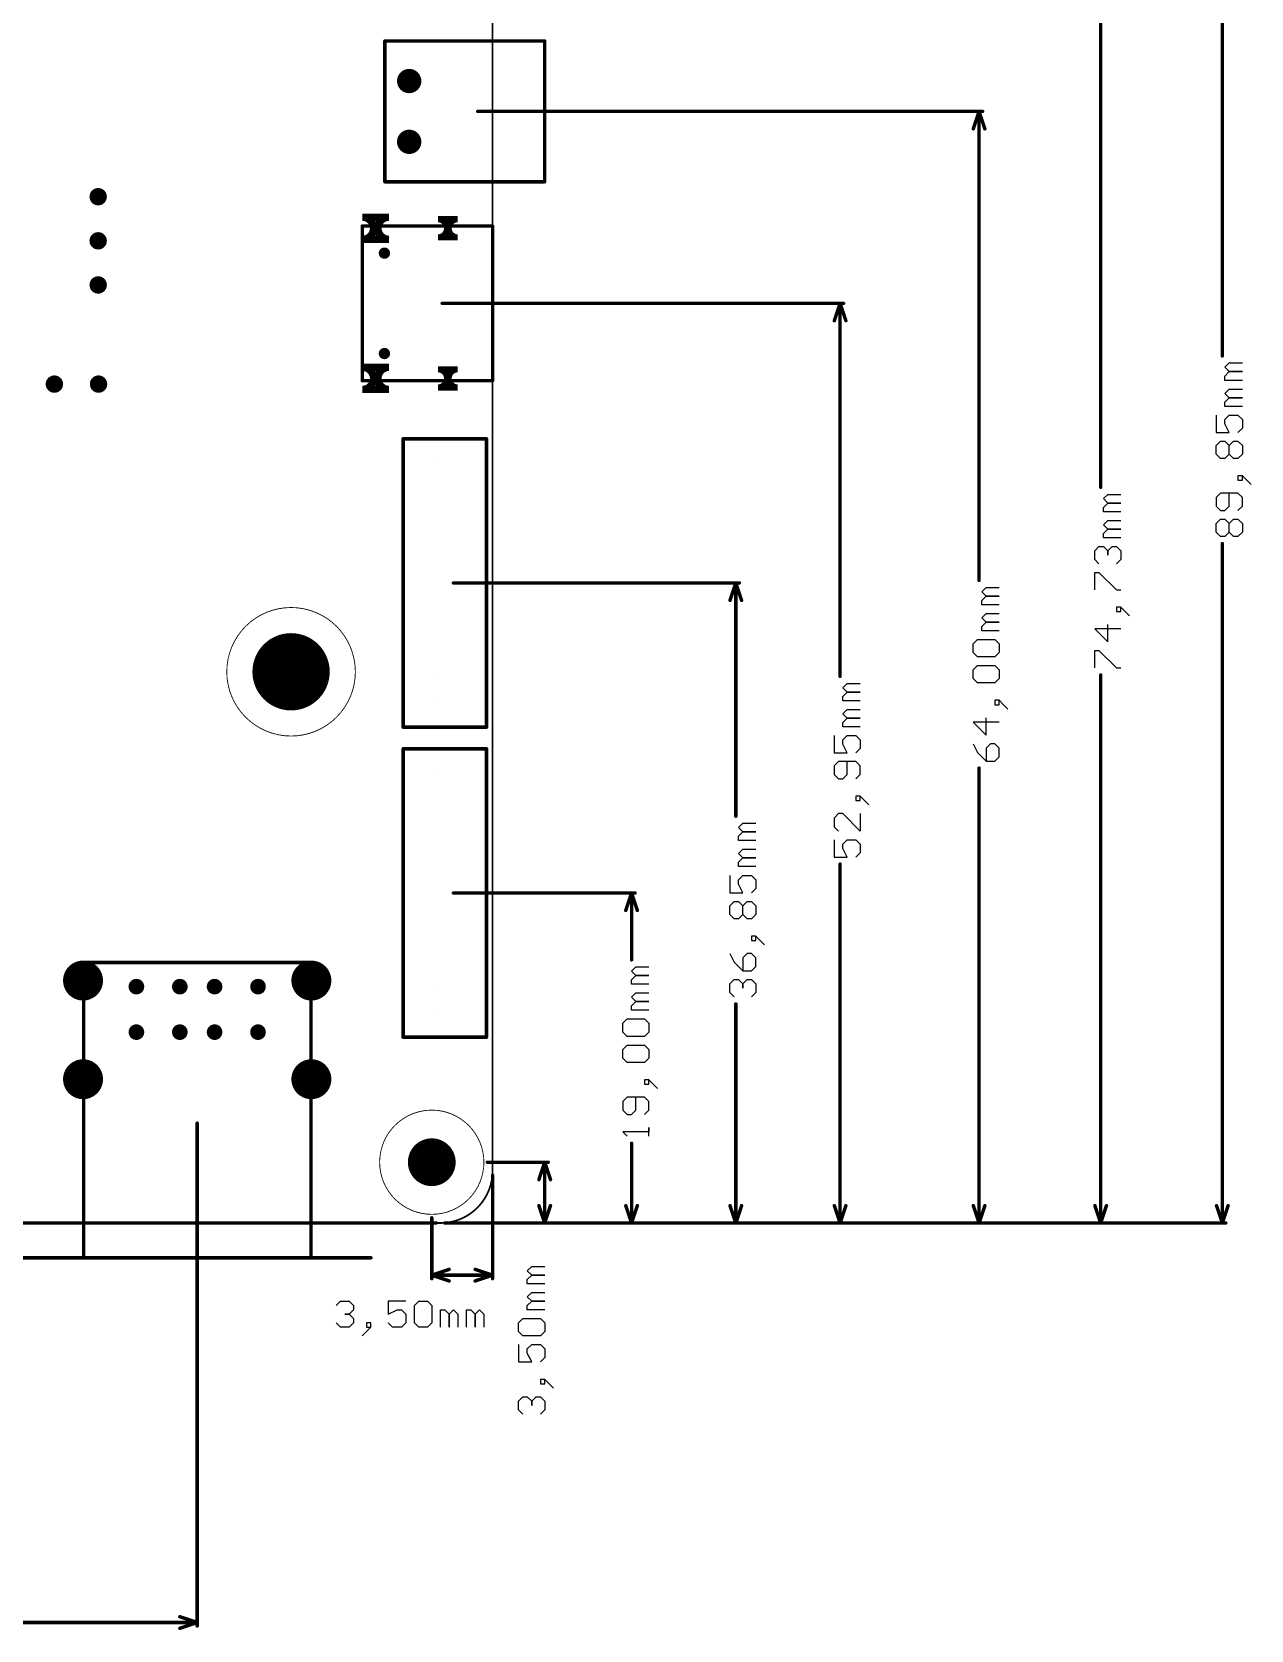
# Model space of a CAD drawing. Header units: millimetres. Extents: x -16 to 144, y -25 to 121.
# Drawn here: x 73.5 to 143.7, y -23.4 to 68.6 of the extents above; entities that cross this region are included whole.
import ezdxf

# ---------------------------------------------------------------- set-up
doc = ezdxf.new("R2010")
doc.units = ezdxf.units.MM
for name, color, linetype in [('Mechanical1', 6, 'Continuous'), ('Mechanical15', 56, 'Continuous'), ('PadHoleLayer', 156, 'Continuous')]:
    doc.layers.add(name, color=color, linetype=linetype)

# ---------------------------------------------------------------- blocks, each defined once
blk = doc.blocks.new('CON_XKB_U262_161N_4BVC11_255')
at = {"layer": 'PadHoleLayer'}
for points, const_width in [([(-4.957, 3.837), (-4.957, 2.312, -1), (-3.682, 2.312), (-3.682, 3.837, -1)], 0.425), ([(3.683, 3.837), (3.683, 2.312, -1), (4.958, 2.312), (4.958, 3.837, -1)], 0.425), ([(-3.052, 2.575, 1), (-2.727, 2.575, 1)], 0.325), ([(2.728, 2.575, 1), (3.053, 2.575, 1)], 0.325), ([(-4.845, -0.5), (-4.845, -1.65, -1), (-3.795, -1.65), (-3.795, -0.5, -1)], 0.35), ([(3.795, -0.5), (3.795, -1.65, -1), (4.845, -1.65), (4.845, -0.5, -1)], 0.35)]:
    blk.add_lwpolyline(points, format="xyb", close=True, dxfattribs=dict(at, const_width=const_width))
blk = doc.blocks.new('CON_HDR_P254_1X03_STR_259')
at = {"layer": 'PadHoleLayer', "const_width": 0.5}
for points in [[(-2.79, 0, 1), (-2.29, 0, 1)], [(-0.25, 0, 1), (0.25, 0, 1)], [(2.29, 0, 1), (2.79, 0, 1)]]:
    blk.add_lwpolyline(points, format="xyb", close=True, dxfattribs=at)
blk = doc.blocks.new('CON_XKB_X05B20L22T_REV_265')
at = {"layer": 'PadHoleLayer'}
for points in [[(-5.25, 2.15), (-5.25, 2.15, -1), (-5.25, 2.15), (-5.25, 2.15, -1)], [(-4.75, 2.15), (-4.75, 2.15, -1), (-4.75, 2.15), (-4.75, 2.15, -1)], [(-4.25, 2.15), (-4.25, 2.15, -1), (-4.25, 2.15), (-4.25, 2.15, -1)], [(-3.75, 2.15), (-3.75, 2.15, -1), (-3.75, 2.15), (-3.75, 2.15, -1)], [(-3.25, 2.15), (-3.25, 2.15, -1), (-3.25, 2.15), (-3.25, 2.15, -1)], [(-2.75, 2.15), (-2.75, 2.15, -1), (-2.75, 2.15), (-2.75, 2.15, -1)], [(-2.25, 2.15), (-2.25, 2.15, -1), (-2.25, 2.15), (-2.25, 2.15, -1)], [(-1.75, 2.15), (-1.75, 2.15, -1), (-1.75, 2.15), (-1.75, 2.15, -1)], [(-1.25, 2.15), (-1.25, 2.15, -1), (-1.25, 2.15), (-1.25, 2.15, -1)], [(-0.75, 2.15), (-0.75, 2.15, -1), (-0.75, 2.15), (-0.75, 2.15, -1)], [(-0.25, 2.15), (-0.25, 2.15, -1), (-0.25, 2.15), (-0.25, 2.15, -1)], [(0.25, 2.15), (0.25, 2.15, -1), (0.25, 2.15), (0.25, 2.15, -1)], [(0.75, 2.15), (0.75, 2.15, -1), (0.75, 2.15), (0.75, 2.15, -1)], [(1.25, 2.15), (1.25, 2.15, -1), (1.25, 2.15), (1.25, 2.15, -1)], [(1.75, 2.15), (1.75, 2.15, -1), (1.75, 2.15), (1.75, 2.15, -1)], [(2.25, 2.15), (2.25, 2.15, -1), (2.25, 2.15), (2.25, 2.15, -1)], [(2.75, 2.15), (2.75, 2.15, -1), (2.75, 2.15), (2.75, 2.15, -1)], [(3.25, 2.15), (3.25, 2.15, -1), (3.25, 2.15), (3.25, 2.15, -1)], [(3.75, 2.15), (3.75, 2.15, -1), (3.75, 2.15), (3.75, 2.15, -1)], [(4.25, 2.15), (4.25, 2.15, -1), (4.25, 2.15), (4.25, 2.15, -1)], [(4.75, 2.15), (4.75, 2.15, -1), (4.75, 2.15), (4.75, 2.15, -1)], [(5.25, 2.15), (5.25, 2.15, -1), (5.25, 2.15), (5.25, 2.15, -1)], [(-6.9, 0.2), (-6.9, 0.2, -1), (-6.9, 0.2), (-6.9, 0.2, -1)], [(6.9, 0.2), (6.9, 0.2, -1), (6.9, 0.2), (6.9, 0.2, -1)]]:
    blk.add_lwpolyline(points, format="xyb", close=True, dxfattribs=at)
blk = doc.blocks.new('CON_XKB_X05B20L22T_REV_B_266')
at = {"layer": 'PadHoleLayer'}
for points in [[(-6.9, -0.2), (-6.9, -0.2, -1), (-6.9, -0.2), (-6.9, -0.2, -1)], [(6.9, -0.2), (6.9, -0.2, -1), (6.9, -0.2), (6.9, -0.2, -1)], [(-5.25, -2.15), (-5.25, -2.15, -1), (-5.25, -2.15), (-5.25, -2.15, -1)], [(-4.75, -2.15), (-4.75, -2.15, -1), (-4.75, -2.15), (-4.75, -2.15, -1)], [(-4.25, -2.15), (-4.25, -2.15, -1), (-4.25, -2.15), (-4.25, -2.15, -1)], [(-3.75, -2.15), (-3.75, -2.15, -1), (-3.75, -2.15), (-3.75, -2.15, -1)], [(-3.25, -2.15), (-3.25, -2.15, -1), (-3.25, -2.15), (-3.25, -2.15, -1)], [(-2.75, -2.15), (-2.75, -2.15, -1), (-2.75, -2.15), (-2.75, -2.15, -1)], [(-2.25, -2.15), (-2.25, -2.15, -1), (-2.25, -2.15), (-2.25, -2.15, -1)], [(-1.75, -2.15), (-1.75, -2.15, -1), (-1.75, -2.15), (-1.75, -2.15, -1)], [(-1.25, -2.15), (-1.25, -2.15, -1), (-1.25, -2.15), (-1.25, -2.15, -1)], [(-0.75, -2.15), (-0.75, -2.15, -1), (-0.75, -2.15), (-0.75, -2.15, -1)], [(-0.25, -2.15), (-0.25, -2.15, -1), (-0.25, -2.15), (-0.25, -2.15, -1)], [(0.25, -2.15), (0.25, -2.15, -1), (0.25, -2.15), (0.25, -2.15, -1)], [(0.75, -2.15), (0.75, -2.15, -1), (0.75, -2.15), (0.75, -2.15, -1)], [(1.25, -2.15), (1.25, -2.15, -1), (1.25, -2.15), (1.25, -2.15, -1)], [(1.75, -2.15), (1.75, -2.15, -1), (1.75, -2.15), (1.75, -2.15, -1)], [(2.25, -2.15), (2.25, -2.15, -1), (2.25, -2.15), (2.25, -2.15, -1)], [(2.75, -2.15), (2.75, -2.15, -1), (2.75, -2.15), (2.75, -2.15, -1)], [(3.25, -2.15), (3.25, -2.15, -1), (3.25, -2.15), (3.25, -2.15, -1)], [(3.75, -2.15), (3.75, -2.15, -1), (3.75, -2.15), (3.75, -2.15, -1)], [(4.25, -2.15), (4.25, -2.15, -1), (4.25, -2.15), (4.25, -2.15, -1)], [(4.75, -2.15), (4.75, -2.15, -1), (4.75, -2.15), (4.75, -2.15, -1)], [(5.25, -2.15), (5.25, -2.15, -1), (5.25, -2.15), (5.25, -2.15, -1)]]:
    blk.add_lwpolyline(points, format="xyb", close=True, dxfattribs=at)
blk = doc.blocks.new('CON_XKB_X05B20L22T_REV_B_267')
at = {"layer": 'PadHoleLayer'}
for points in [[(-6.9, -0.2), (-6.9, -0.2, -1), (-6.9, -0.2), (-6.9, -0.2, -1)], [(6.9, -0.2), (6.9, -0.2, -1), (6.9, -0.2), (6.9, -0.2, -1)], [(-5.25, -2.15), (-5.25, -2.15, -1), (-5.25, -2.15), (-5.25, -2.15, -1)], [(-4.75, -2.15), (-4.75, -2.15, -1), (-4.75, -2.15), (-4.75, -2.15, -1)], [(-4.25, -2.15), (-4.25, -2.15, -1), (-4.25, -2.15), (-4.25, -2.15, -1)], [(-3.75, -2.15), (-3.75, -2.15, -1), (-3.75, -2.15), (-3.75, -2.15, -1)], [(-3.25, -2.15), (-3.25, -2.15, -1), (-3.25, -2.15), (-3.25, -2.15, -1)], [(-2.75, -2.15), (-2.75, -2.15, -1), (-2.75, -2.15), (-2.75, -2.15, -1)], [(-2.25, -2.15), (-2.25, -2.15, -1), (-2.25, -2.15), (-2.25, -2.15, -1)], [(-1.75, -2.15), (-1.75, -2.15, -1), (-1.75, -2.15), (-1.75, -2.15, -1)], [(-1.25, -2.15), (-1.25, -2.15, -1), (-1.25, -2.15), (-1.25, -2.15, -1)], [(-0.75, -2.15), (-0.75, -2.15, -1), (-0.75, -2.15), (-0.75, -2.15, -1)], [(-0.25, -2.15), (-0.25, -2.15, -1), (-0.25, -2.15), (-0.25, -2.15, -1)], [(0.25, -2.15), (0.25, -2.15, -1), (0.25, -2.15), (0.25, -2.15, -1)], [(0.75, -2.15), (0.75, -2.15, -1), (0.75, -2.15), (0.75, -2.15, -1)], [(1.25, -2.15), (1.25, -2.15, -1), (1.25, -2.15), (1.25, -2.15, -1)], [(1.75, -2.15), (1.75, -2.15, -1), (1.75, -2.15), (1.75, -2.15, -1)], [(2.25, -2.15), (2.25, -2.15, -1), (2.25, -2.15), (2.25, -2.15, -1)], [(2.75, -2.15), (2.75, -2.15, -1), (2.75, -2.15), (2.75, -2.15, -1)], [(3.25, -2.15), (3.25, -2.15, -1), (3.25, -2.15), (3.25, -2.15, -1)], [(3.75, -2.15), (3.75, -2.15, -1), (3.75, -2.15), (3.75, -2.15, -1)], [(4.25, -2.15), (4.25, -2.15, -1), (4.25, -2.15), (4.25, -2.15, -1)], [(4.75, -2.15), (4.75, -2.15, -1), (4.75, -2.15), (4.75, -2.15, -1)], [(5.25, -2.15), (5.25, -2.15, -1), (5.25, -2.15), (5.25, -2.15, -1)]]:
    blk.add_lwpolyline(points, format="xyb", close=True, dxfattribs=at)
blk = doc.blocks.new('CON_XKB_X05B20L22T_REV_268')
at = {"layer": 'PadHoleLayer'}
for points in [[(-5.25, 2.15), (-5.25, 2.15, -1), (-5.25, 2.15), (-5.25, 2.15, -1)], [(-4.75, 2.15), (-4.75, 2.15, -1), (-4.75, 2.15), (-4.75, 2.15, -1)], [(-4.25, 2.15), (-4.25, 2.15, -1), (-4.25, 2.15), (-4.25, 2.15, -1)], [(-3.75, 2.15), (-3.75, 2.15, -1), (-3.75, 2.15), (-3.75, 2.15, -1)], [(-3.25, 2.15), (-3.25, 2.15, -1), (-3.25, 2.15), (-3.25, 2.15, -1)], [(-2.75, 2.15), (-2.75, 2.15, -1), (-2.75, 2.15), (-2.75, 2.15, -1)], [(-2.25, 2.15), (-2.25, 2.15, -1), (-2.25, 2.15), (-2.25, 2.15, -1)], [(-1.75, 2.15), (-1.75, 2.15, -1), (-1.75, 2.15), (-1.75, 2.15, -1)], [(-1.25, 2.15), (-1.25, 2.15, -1), (-1.25, 2.15), (-1.25, 2.15, -1)], [(-0.75, 2.15), (-0.75, 2.15, -1), (-0.75, 2.15), (-0.75, 2.15, -1)], [(-0.25, 2.15), (-0.25, 2.15, -1), (-0.25, 2.15), (-0.25, 2.15, -1)], [(0.25, 2.15), (0.25, 2.15, -1), (0.25, 2.15), (0.25, 2.15, -1)], [(0.75, 2.15), (0.75, 2.15, -1), (0.75, 2.15), (0.75, 2.15, -1)], [(1.25, 2.15), (1.25, 2.15, -1), (1.25, 2.15), (1.25, 2.15, -1)], [(1.75, 2.15), (1.75, 2.15, -1), (1.75, 2.15), (1.75, 2.15, -1)], [(2.25, 2.15), (2.25, 2.15, -1), (2.25, 2.15), (2.25, 2.15, -1)], [(2.75, 2.15), (2.75, 2.15, -1), (2.75, 2.15), (2.75, 2.15, -1)], [(3.25, 2.15), (3.25, 2.15, -1), (3.25, 2.15), (3.25, 2.15, -1)], [(3.75, 2.15), (3.75, 2.15, -1), (3.75, 2.15), (3.75, 2.15, -1)], [(4.25, 2.15), (4.25, 2.15, -1), (4.25, 2.15), (4.25, 2.15, -1)], [(4.75, 2.15), (4.75, 2.15, -1), (4.75, 2.15), (4.75, 2.15, -1)], [(5.25, 2.15), (5.25, 2.15, -1), (5.25, 2.15), (5.25, 2.15, -1)], [(-6.9, 0.2), (-6.9, 0.2, -1), (-6.9, 0.2), (-6.9, 0.2, -1)], [(6.9, 0.2), (6.9, 0.2, -1), (6.9, 0.2), (6.9, 0.2, -1)]]:
    blk.add_lwpolyline(points, format="xyb", close=True, dxfattribs=at)
blk = doc.blocks.new('PCB_WRT_9774025360_272')
at = {"layer": 'PadHoleLayer', "const_width": 2.2}
blk.add_lwpolyline([(-1.1, 0, 1), (1.1, 0, 1)], format="xyb", close=True, dxfattribs=at)
blk = doc.blocks.new('PCB_MH_H270_C600_284')
at = {"layer": 'PadHoleLayer', "const_width": 1.35}
blk.add_lwpolyline([(-0.675, 0, 1), (0.675, 0, 1)], format="xyb", close=True, dxfattribs=at)
blk = doc.blocks.new('CON_USB_TYPE_A_2X_287')
at = {"layer": 'PadHoleLayer'}
for points, const_width in [([(-7.145, 7.46, 1), (-5.995, 7.46, 1)], 1.15), ([(5.995, 7.46, 1), (7.145, 7.46, 1)], 1.15), ([(-3.725, 7.11, 1), (-3.275, 7.11, 1)], 0.45), ([(-1.225, 7.11, 1), (-0.775, 7.11, 1)], 0.45), ([(0.775, 7.11, 1), (1.225, 7.11, 1)], 0.45), ([(3.275, 7.11, 1), (3.725, 7.11, 1)], 0.45), ([(-3.725, 4.49, 1), (-3.275, 4.49, 1)], 0.45), ([(-1.225, 4.49, 1), (-0.775, 4.49, 1)], 0.45), ([(0.775, 4.49, 1), (1.225, 4.49, 1)], 0.45), ([(3.275, 4.49, 1), (3.725, 4.49, 1)], 0.45), ([(-7.145, 1.78, 1), (-5.995, 1.78, 1)], 1.15), ([(5.995, 1.78, 1), (7.145, 1.78, 1)], 1.15)]:
    blk.add_lwpolyline(points, format="xyb", close=True, dxfattribs=dict(at, const_width=const_width))
blk = doc.blocks.new('CON_WRT_691305140002_289')
at = {"layer": 'PadHoleLayer', "const_width": 0.7}
for points in [[(-2.1, 3.2, 1), (-1.4, 3.2, 1)], [(1.4, 3.2, 1), (2.1, 3.2, 1)]]:
    blk.add_lwpolyline(points, format="xyb", close=True, dxfattribs=at)
blk = doc.blocks.new('CON_HDR_P254_1X02_STR_299')
at = {"layer": 'PadHoleLayer', "const_width": 0.5}
for points in [[(-1.52, 0, 1), (-1.02, 0, 1)], [(1.02, 0, 1), (1.52, 0, 1)]]:
    blk.add_lwpolyline(points, format="xyb", close=True, dxfattribs=at)

msp = doc.modelspace()

# ---------------------------------------------------------------- linework, layer by layer
at = {"layer": 'Mechanical1', "const_width": 0.1}
for points in [[(100, 3), (100, 97)], [(3, 0), (97, 0)]]:
    msp.add_lwpolyline(points, dxfattribs=at)
msp.add_lwpolyline([(100, 3, -0.414214), (97, 0)], format="xyb", dxfattribs=at)
at = {"layer": 'Mechanical1', "const_width": 0.05}
for points in [[(99.975, 3, 1), (100.025, 3, 1)], [(99.975, 3, 1), (100.025, 3, 1)], [(96.975, 0, 1), (97.025, 0, 1)], [(96.975, 0, 1), (97.025, 0, 1)]]:
    msp.add_lwpolyline(points, format="xyb", close=True, dxfattribs=at)
at = {"layer": 'Mechanical15'}
for p, q in [((142.152, 49.267), (142.402, 49.517)), ((142.402, 49.017), (142.152, 49.267)), ((142.152, 48.767), (142.402, 49.017)), ((142.152, 48.517), (142.152, 48.767)), ((142.402, 49.517), (143.152, 49.517)), ((142.402, 49.017), (143.152, 49.017)), ((143.152, 49.017), (142.402, 49.017)), ((143.152, 48.517), (142.152, 48.517)), ((142.152, 47.768), (142.402, 48.017)), ((142.402, 48.017), (143.152, 48.017)), ((142.402, 47.518), (142.152, 47.768)), ((142.152, 47.268), (142.402, 47.518)), ((142.152, 47.018), (142.152, 47.268)), ((143.152, 47.018), (142.152, 47.018)), ((142.402, 47.518), (143.152, 47.518)), ((143.152, 47.518), (142.402, 47.518)), ((141.653, 46.518), (141.653, 45.518)), ((142.152, 46.268), (142.402, 46.518)), ((142.152, 46.018), (142.152, 46.268)), ((142.402, 45.518), (142.152, 46.018)), ((142.402, 46.518), (142.902, 46.518)), ((142.902, 46.518), (143.152, 46.268)), ((143.152, 46.268), (143.152, 45.768)), ((141.653, 45.518), (142.402, 45.518)), ((143.152, 45.768), (142.902, 45.518)), ((141.653, 44.769), (141.902, 45.018)), ((141.653, 44.269), (141.653, 44.769)), ((141.902, 44.019), (141.653, 44.269)), ((141.902, 45.018), (142.152, 45.018)), ((142.152, 45.018), (142.402, 44.769)), ((142.402, 44.269), (142.152, 44.019)), ((142.402, 44.769), (142.652, 45.018)), ((142.402, 44.269), (142.402, 44.769)), ((142.652, 44.019), (142.402, 44.269)), ((142.652, 45.018), (142.902, 45.018)), ((142.902, 45.018), (143.152, 44.769)), ((143.152, 44.269), (142.902, 44.019)), ((143.152, 44.769), (143.152, 44.269)), ((142.152, 44.019), (141.902, 44.019)), ((142.902, 44.019), (142.652, 44.019)), ((143.152, 43.019), (142.902, 43.019)), ((142.902, 43.019), (142.902, 42.769)), ((142.902, 42.769), (143.152, 42.769)), ((143.402, 42.769), (143.152, 43.019)), ((143.152, 42.769), (143.152, 43.019)), ((143.152, 43.019), (143.402, 42.769)), ((143.402, 42.769), (143.652, 42.519)), ((135.152, 41.705), (135.402, 41.954)), ((135.402, 41.455), (135.152, 41.705)), ((135.152, 41.205), (135.402, 41.455)), ((135.402, 41.954), (136.152, 41.954)), ((135.402, 41.455), (136.152, 41.455)), ((136.152, 41.455), (135.402, 41.455)), ((141.902, 42.019), (141.653, 41.769)), ((141.653, 41.769), (141.653, 41.27)), ((142.902, 42.019), (141.902, 42.019)), ((142.402, 41.27), (142.402, 42.019)), ((143.152, 41.769), (142.902, 42.019)), ((143.152, 41.27), (143.152, 41.769)), ((135.152, 40.955), (135.152, 41.205)), ((136.152, 40.955), (135.152, 40.955)), ((141.653, 41.27), (141.902, 41.02)), ((141.653, 40.27), (141.902, 40.52)), ((141.902, 41.02), (142.152, 41.02)), ((141.902, 40.52), (142.152, 40.52)), ((142.152, 41.02), (142.402, 41.27)), ((142.152, 40.52), (142.402, 40.27)), ((142.402, 40.27), (142.652, 40.52)), ((142.652, 40.52), (142.902, 40.52)), ((142.902, 41.02), (143.152, 41.27)), ((142.902, 40.52), (143.152, 40.27)), ((135.152, 40.205), (135.402, 40.455)), ((135.402, 39.955), (135.152, 40.205)), ((135.152, 39.705), (135.402, 39.955)), ((135.152, 39.455), (135.152, 39.705)), ((135.402, 40.455), (136.152, 40.455)), ((135.402, 39.955), (136.152, 39.955)), ((136.152, 39.955), (135.402, 39.955)), ((141.653, 39.77), (141.653, 40.27)), ((141.902, 39.52), (141.653, 39.77)), ((142.402, 39.77), (142.152, 39.52)), ((142.402, 39.77), (142.402, 40.27)), ((142.652, 39.52), (142.402, 39.77)), ((143.152, 39.77), (142.902, 39.52)), ((143.152, 40.27), (143.152, 39.77)), ((134.653, 38.706), (134.902, 38.955)), ((134.653, 38.206), (134.653, 38.706)), ((134.902, 38.955), (135.152, 38.955)), ((136.152, 39.455), (135.152, 39.455)), ((135.152, 38.955), (135.402, 38.706)), ((135.402, 38.706), (135.652, 38.955)), ((135.402, 38.706), (135.402, 38.456)), ((135.402, 38.456), (135.402, 38.706)), ((135.652, 38.955), (135.902, 38.955)), ((135.902, 38.955), (136.152, 38.706)), ((136.152, 38.706), (136.152, 38.206)), ((142.152, 39.52), (141.902, 39.52)), ((142.902, 39.52), (142.652, 39.52)), ((134.902, 37.956), (134.653, 38.206)), ((136.152, 38.206), (135.902, 37.956)), ((134.653, 36.456), (134.653, 37.456)), ((134.653, 37.456), (134.902, 37.456)), ((134.902, 37.456), (135.902, 36.456)), ((128.152, 36.342), (128.402, 36.592)), ((128.402, 36.092), (128.152, 36.342)), ((128.152, 35.842), (128.402, 36.092)), ((128.402, 36.592), (129.152, 36.592)), ((128.402, 36.092), (129.152, 36.092)), ((129.152, 36.092), (128.402, 36.092)), ((135.902, 36.456), (136.152, 36.456)), ((128.152, 35.592), (128.152, 35.842)), ((129.152, 35.592), (128.152, 35.592)), ((128.152, 34.843), (128.402, 35.092)), ((128.402, 35.092), (129.152, 35.092)), ((136.152, 35.457), (135.902, 35.457)), ((135.902, 35.457), (135.902, 35.207)), ((135.902, 35.207), (136.152, 35.207)), ((136.402, 35.207), (136.152, 35.457)), ((136.152, 35.207), (136.152, 35.457)), ((136.152, 35.457), (136.402, 35.207)), ((136.402, 35.207), (136.652, 34.957)), ((128.402, 34.593), (128.152, 34.843)), ((128.152, 34.343), (128.402, 34.593)), ((128.152, 34.093), (128.152, 34.343)), ((129.152, 34.093), (128.152, 34.093)), ((128.402, 34.593), (129.152, 34.593)), ((129.152, 34.593), (128.402, 34.593)), ((136.152, 34.207), (134.653, 34.207)), ((134.653, 34.207), (135.402, 33.457)), ((135.402, 33.457), (135.402, 34.457)), ((127.653, 33.343), (127.902, 33.593)), ((127.653, 32.843), (127.653, 33.343)), ((127.902, 33.593), (128.902, 33.593)), ((128.902, 33.593), (129.152, 33.343)), ((129.152, 33.343), (129.152, 32.843)), ((127.902, 32.593), (127.653, 32.843)), ((128.902, 32.593), (127.902, 32.593)), ((129.152, 32.843), (128.902, 32.593)), ((134.653, 31.958), (134.653, 32.957)), ((134.653, 32.957), (134.902, 32.957)), ((134.902, 32.957), (135.902, 31.958)), ((127.653, 31.844), (127.902, 32.093)), ((127.653, 31.344), (127.653, 31.844)), ((127.902, 31.094), (127.653, 31.344)), ((127.902, 32.093), (128.902, 32.093)), ((128.902, 32.093), (129.152, 31.844)), ((129.152, 31.344), (128.902, 31.094)), ((129.152, 31.844), (129.152, 31.344)), ((135.902, 31.958), (136.152, 31.958)), ((120.152, 30.817), (120.402, 31.067)), ((120.402, 30.567), (120.152, 30.817)), ((120.152, 30.317), (120.402, 30.567)), ((120.402, 31.067), (121.152, 31.067)), ((120.402, 30.567), (121.152, 30.567)), ((121.152, 30.567), (120.402, 30.567)), ((128.902, 31.094), (127.902, 31.094)), ((120.152, 30.067), (120.152, 30.317)), ((121.152, 30.067), (120.152, 30.067)), ((120.152, 29.318), (120.402, 29.567)), ((120.402, 29.567), (121.152, 29.567)), ((129.152, 30.094), (128.902, 30.094)), ((128.902, 30.094), (128.902, 29.844)), ((128.902, 29.844), (129.152, 29.844)), ((129.402, 29.844), (129.152, 30.094)), ((129.152, 29.844), (129.152, 30.094)), ((129.152, 30.094), (129.402, 29.844)), ((129.402, 29.844), (129.652, 29.594)), ((120.402, 29.068), (120.152, 29.318)), ((120.152, 28.818), (120.402, 29.068)), ((120.152, 28.568), (120.152, 28.818)), ((121.152, 28.568), (120.152, 28.568)), ((120.402, 29.068), (121.152, 29.068)), ((121.152, 29.068), (120.402, 29.068)), ((129.152, 28.844), (127.653, 28.844)), ((127.653, 28.844), (128.402, 28.095)), ((128.402, 28.095), (128.402, 29.094)), ((119.653, 28.068), (119.653, 27.068)), ((120.152, 27.818), (120.402, 28.068)), ((120.152, 27.568), (120.152, 27.818)), ((120.402, 28.068), (120.902, 28.068)), ((120.902, 28.068), (121.152, 27.818)), ((121.152, 27.818), (121.152, 27.318)), ((119.653, 27.068), (120.402, 27.068)), ((120.402, 27.068), (120.152, 27.568)), ((121.152, 27.318), (120.902, 27.068)), ((127.653, 27.595), (127.902, 27.095)), ((127.902, 27.095), (128.402, 26.595)), ((128.652, 27.595), (128.402, 27.345)), ((128.402, 27.345), (128.402, 26.595)), ((128.902, 27.595), (128.652, 27.595)), ((129.152, 27.345), (128.902, 27.595)), ((128.902, 26.595), (129.152, 26.845)), ((129.152, 26.845), (129.152, 27.345)), ((119.902, 26.568), (119.653, 26.319)), ((119.653, 26.319), (119.653, 25.819)), ((119.653, 25.819), (119.902, 25.569)), ((120.902, 26.568), (119.902, 26.568)), ((120.152, 25.569), (120.402, 25.819)), ((120.402, 25.819), (120.402, 26.568)), ((121.152, 26.319), (120.902, 26.568)), ((120.902, 25.569), (121.152, 25.819)), ((121.152, 25.819), (121.152, 26.319)), ((128.402, 26.595), (128.902, 26.595)), ((119.902, 25.569), (120.152, 25.569)), ((121.152, 24.569), (120.902, 24.569)), ((120.902, 24.569), (120.902, 24.319)), ((120.902, 24.319), (121.152, 24.319)), ((121.402, 24.319), (121.152, 24.569)), ((121.152, 24.319), (121.152, 24.569)), ((121.152, 24.569), (121.402, 24.319)), ((121.402, 24.319), (121.652, 24.069)), ((114.152, 22.767), (114.402, 23.017)), ((114.402, 23.017), (115.152, 23.017)), ((119.902, 23.569), (119.653, 23.319)), ((119.653, 23.319), (119.653, 22.82)), ((120.152, 23.569), (119.902, 23.569)), ((121.152, 22.57), (120.152, 23.569)), ((121.152, 23.569), (121.152, 22.57)), ((114.402, 22.517), (114.152, 22.767)), ((114.152, 22.267), (114.402, 22.517)), ((114.152, 22.017), (114.152, 22.267)), ((114.402, 22.517), (115.152, 22.517)), ((115.152, 22.517), (114.402, 22.517)), ((119.653, 22.82), (119.902, 22.57)), ((115.152, 22.017), (114.152, 22.017)), ((114.152, 21.268), (114.402, 21.517)), ((114.402, 21.018), (114.152, 21.268)), ((114.402, 21.517), (115.152, 21.517)), ((119.653, 22.07), (119.653, 21.07)), ((120.152, 21.82), (120.402, 22.07)), ((120.152, 21.57), (120.152, 21.82)), ((120.402, 21.07), (120.152, 21.57)), ((120.402, 22.07), (120.902, 22.07)), ((120.902, 22.07), (121.152, 21.82)), ((121.152, 21.32), (120.902, 21.07)), ((121.152, 21.82), (121.152, 21.32)), ((114.152, 20.768), (114.402, 21.018)), ((114.152, 20.518), (114.152, 20.768)), ((115.152, 20.518), (114.152, 20.518)), ((114.402, 21.018), (115.152, 21.018)), ((115.152, 21.018), (114.402, 21.018)), ((119.653, 21.07), (120.402, 21.07)), ((113.653, 20.018), (113.653, 19.018)), ((114.152, 19.768), (114.402, 20.018)), ((114.152, 19.518), (114.152, 19.768)), ((114.402, 19.018), (114.152, 19.518)), ((114.402, 20.018), (114.902, 20.018)), ((114.902, 20.018), (115.152, 19.768)), ((115.152, 19.768), (115.152, 19.268)), ((113.653, 19.018), (114.402, 19.018)), ((113.653, 18.269), (113.902, 18.518)), ((113.902, 18.518), (114.152, 18.518)), ((114.152, 18.518), (114.402, 18.269)), ((114.402, 18.269), (114.652, 18.518)), ((114.652, 18.518), (114.902, 18.518)), ((115.152, 19.268), (114.902, 19.018)), ((114.902, 18.518), (115.152, 18.269)), ((113.653, 17.769), (113.653, 18.269)), ((113.902, 17.519), (113.653, 17.769)), ((114.152, 17.519), (113.902, 17.519)), ((114.402, 17.769), (114.152, 17.519)), ((114.402, 17.769), (114.402, 18.269)), ((114.652, 17.519), (114.402, 17.769)), ((114.902, 17.519), (114.652, 17.519)), ((115.152, 17.769), (114.902, 17.519)), ((115.152, 18.269), (115.152, 17.769)), ((115.152, 16.519), (114.902, 16.519)), ((114.902, 16.519), (114.902, 16.269)), ((114.902, 16.269), (115.152, 16.269)), ((115.402, 16.269), (115.152, 16.519)), ((115.152, 16.269), (115.152, 16.519)), ((115.152, 16.519), (115.402, 16.269)), ((115.402, 16.269), (115.652, 16.019)), ((108, 14.497), (108.25, 14.747)), ((108.25, 14.747), (109, 14.747)), ((113.653, 15.519), (113.902, 15.02)), ((113.902, 15.02), (114.402, 14.52)), ((114.652, 15.519), (114.402, 15.269)), ((114.402, 15.269), (114.402, 14.52)), ((114.902, 15.519), (114.652, 15.519)), ((115.152, 15.269), (114.902, 15.519)), ((114.902, 14.52), (115.152, 14.77)), ((115.152, 14.77), (115.152, 15.269)), ((108.25, 14.247), (108, 14.497)), ((108, 13.997), (108.25, 14.247)), ((108, 13.747), (108, 13.997)), ((108.25, 14.247), (109, 14.247)), ((109, 14.247), (108.25, 14.247)), ((113.653, 13.77), (113.902, 14.02)), ((113.902, 14.02), (114.152, 14.02)), ((114.152, 14.02), (114.402, 13.77)), ((114.402, 14.52), (114.902, 14.52)), ((114.402, 13.77), (114.652, 14.02)), ((114.652, 14.02), (114.902, 14.02)), ((114.902, 14.02), (115.152, 13.77)), ((109, 13.747), (108, 13.747)), ((108, 12.997), (108.25, 13.247)), ((108.25, 12.747), (108, 12.997)), ((108.25, 13.247), (109, 13.247)), ((113.653, 13.27), (113.653, 13.77)), ((113.902, 13.02), (113.653, 13.27)), ((114.402, 13.77), (114.402, 13.52)), ((114.402, 13.52), (114.402, 13.77)), ((115.152, 13.27), (114.902, 13.02)), ((115.152, 13.77), (115.152, 13.27)), ((108, 12.498), (108.25, 12.747)), ((108, 12.248), (108, 12.498)), ((109, 12.248), (108, 12.248)), ((108.25, 12.747), (109, 12.747)), ((109, 12.747), (108.25, 12.747)), ((107.5, 11.498), (107.75, 11.748)), ((107.5, 10.998), (107.5, 11.498)), ((107.75, 11.748), (108.75, 11.748)), ((108.75, 11.748), (109, 11.498)), ((109, 11.498), (109, 10.998)), ((107.75, 10.748), (107.5, 10.998)), ((107.5, 9.998), (107.75, 10.248)), ((108.75, 10.748), (107.75, 10.748)), ((107.75, 10.248), (108.75, 10.248)), ((109, 10.998), (108.75, 10.748)), ((108.75, 10.248), (109, 9.998)), ((107.5, 9.499), (107.5, 9.998)), ((107.75, 9.249), (107.5, 9.499)), ((108.75, 9.249), (107.75, 9.249)), ((109, 9.499), (108.75, 9.249)), ((109, 9.998), (109, 9.499)), ((109, 8.249), (108.75, 8.249)), ((108.75, 8.249), (108.75, 7.999)), ((108.75, 7.999), (109, 7.999)), ((109.25, 7.999), (109, 8.249)), ((109, 7.999), (109, 8.249)), ((109, 8.249), (109.25, 7.999)), ((109.25, 7.999), (109.5, 7.749)), ((107.75, 7.249), (107.5, 6.999)), ((107.5, 6.999), (107.5, 6.5)), ((107.5, 6.5), (107.75, 6.25)), ((108.75, 7.249), (107.75, 7.249)), ((108, 6.25), (108.25, 6.5)), ((108.25, 6.5), (108.25, 7.249)), ((109, 6.999), (108.75, 7.249)), ((108.75, 6.25), (109, 6.5)), ((109, 6.5), (109, 6.999)), ((107.75, 6.25), (108, 6.25)), ((109, 5.25), (107.5, 5.25)), ((107.5, 5.25), (107.75, 5)), ((109, 5), (109, 5.5)), ((109, 5.5), (109, 5.25)), ((102, -2.753), (102.25, -2.503)), ((102.25, -3.003), (102, -2.753)), ((102.25, -2.503), (103, -2.503)), ((102, -3.253), (102.25, -3.003)), ((102, -3.502), (102, -3.253)), ((103, -3.502), (102, -3.502)), ((102.25, -3.003), (103, -3.003)), ((103, -3.003), (102.25, -3.003)), ((91, -4.75), (91.25, -4.5)), ((91.25, -4.5), (91.75, -4.5)), ((91.75, -4.5), (92, -4.75)), ((94.999, -4.5), (93.999, -4.5)), ((93.999, -4.5), (93.999, -5.25)), ((95.499, -4.75), (95.748, -4.5)), ((95.748, -4.5), (96.248, -4.5)), ((96.248, -4.5), (96.498, -4.75)), ((102, -4.252), (102.25, -4.002)), ((102.25, -4.502), (102, -4.252)), ((102, -4.752), (102.25, -4.502)), ((102.25, -4.002), (103, -4.002)), ((102.25, -4.502), (103, -4.502)), ((103, -4.502), (102.25, -4.502)), ((91.75, -5.25), (91.5, -5.25)), ((91.5, -5.25), (91.75, -5.25)), ((92, -5), (91.75, -5.25)), ((91.75, -5.25), (92, -5.5)), ((92, -4.75), (92, -5)), ((92, -5.5), (92, -5.75)), ((93.999, -5.25), (94.499, -5)), ((94.499, -5), (94.749, -5)), ((94.749, -5), (94.999, -5.25)), ((94.999, -5.25), (94.999, -5.75)), ((95.499, -5.75), (95.499, -4.75)), ((96.498, -4.75), (96.498, -5.75)), ((96.998, -6), (96.998, -5)), ((96.998, -5), (97.248, -5)), ((97.248, -5), (97.498, -5.25)), ((97.498, -5.25), (97.748, -5)), ((97.498, -5.25), (97.498, -6)), ((97.498, -6), (97.498, -5.25)), ((97.748, -5), (97.998, -5.25)), ((97.998, -5.25), (97.998, -6)), ((98.498, -6), (98.498, -5)), ((98.498, -5), (98.747, -5)), ((98.747, -5), (98.997, -5.25)), ((98.997, -5.25), (99.247, -5)), ((98.997, -5.25), (98.997, -6)), ((98.997, -6), (98.997, -5.25)), ((99.247, -5), (99.497, -5.25)), ((99.497, -5.25), (99.497, -6)), ((101.5, -5.752), (101.75, -5.502)), ((101.75, -5.502), (102.75, -5.502)), ((102, -5.002), (102, -4.752)), ((103, -5.002), (102, -5.002)), ((102.75, -5.502), (103, -5.752)), ((91.25, -6), (91, -5.75)), ((91.75, -6), (91.25, -6)), ((92, -5.75), (91.75, -6)), ((92.749, -6.25), (92.5, -6.5)), ((92.999, -5.75), (92.749, -5.75)), ((92.749, -5.75), (92.749, -6)), ((92.749, -6.25), (92.999, -6)), ((92.749, -6), (92.999, -6)), ((92.999, -6), (92.749, -6.25)), ((92.999, -6), (92.999, -5.75)), ((94.249, -6), (93.999, -5.75)), ((94.749, -6), (94.249, -6)), ((94.999, -5.75), (94.749, -6)), ((95.748, -6), (95.499, -5.75)), ((96.248, -6), (95.748, -6)), ((96.498, -5.75), (96.248, -6)), ((101.5, -6.252), (101.5, -5.752)), ((101.75, -6.501), (101.5, -6.252)), ((103, -6.252), (102.75, -6.501)), ((103, -5.752), (103, -6.252)), ((101.5, -7.001), (101.5, -8.001)), ((102.75, -6.501), (101.75, -6.501)), ((102, -7.251), (102.25, -7.001)), ((102, -7.501), (102, -7.251)), ((102.25, -7.001), (102.75, -7.001)), ((102.75, -7.001), (103, -7.251)), ((103, -7.251), (103, -7.751)), ((101.5, -8.001), (102.25, -8.001)), ((102.25, -8.001), (102, -7.501)), ((103, -7.751), (102.75, -8.001)), ((103, -9.001), (102.75, -9.001)), ((102.75, -9.001), (102.75, -9.251)), ((103.25, -9.251), (103, -9.001)), ((103, -9.251), (103, -9.001)), ((103, -9.001), (103.25, -9.251)), ((101.5, -10.25), (101.75, -10)), ((101.75, -10), (102, -10)), ((102, -10), (102.25, -10.25)), ((102.25, -10.25), (102.5, -10)), ((102.5, -10), (102.75, -10)), ((102.75, -9.251), (103, -9.251)), ((102.75, -10), (103, -10.25)), ((103.25, -9.251), (103.5, -9.5)), ((101.5, -10.75), (101.5, -10.25)), ((101.75, -11), (101.5, -10.75)), ((102.25, -10.25), (102.25, -10.5)), ((102.25, -10.5), (102.25, -10.25)), ((103, -10.75), (102.75, -11)), ((103, -10.25), (103, -10.75))]:
    msp.add_line(p, q, dxfattribs=at)
at = {"layer": 'Mechanical15', "const_width": 0.2}
for points in [[(142, 49.923), (142, 89.85)], [(135, 42.361), (135, 74.725)], [(93.8, 68.05), (103, 68.05)], [(93.8, 59.95), (93.8, 68.05)], [(103, 59.95), (103, 68.05)], [(99.15, 64), (128.2, 64)], [(127.667, 63), (128, 64)], [(128, 64), (128.333, 63)], [(128, 36.998), (128, 64)], [(93.8, 59.95), (103, 59.95)], [(92.5, 57.4), (100, 57.4)], [(92.5, 51.55), (92.5, 57.4)], [(100, 48.5), (100, 57.4)], [(97.1, 52.95), (120.2, 52.95)], [(119.667, 51.95), (120, 52.95)], [(120, 52.95), (120.333, 51.95)], [(120, 31.473), (120, 52.95)], [(92.5, 48.5), (92.5, 51.55)], [(92.5, 48.5), (100, 48.5)], [(94.85, 45.15), (99.65, 45.15)], [(94.85, 28.55), (94.85, 45.15)], [(99.65, 28.55), (99.65, 45.15)], [(99.65, 45.15), (99.65, 45.15)], [(142, 0), (142, 39.114)], [(97.75, 36.85), (114.2, 36.85)], [(113.667, 35.85), (114, 36.85)], [(114, 36.85), (114.333, 35.85)], [(114, 23.423), (114, 36.85)], [(135, 0), (135, 31.551)], [(94.85, 28.55), (99.65, 28.55)], [(94.85, 27.3), (99.65, 27.3)], [(94.85, 10.7), (94.85, 27.3)], [(99.65, 10.7), (99.65, 27.3)], [(99.65, 27.3), (99.65, 27.3)], [(128, 0), (128, 26.189)], [(120, 0), (120, 20.664)], [(97.75, 19), (108.2, 19)], [(107.667, 18), (108, 19)], [(108, 19), (108.333, 18)], [(108, 15.153), (108, 19)], [(76.46, 15), (89.55, 15)], [(76.46, -2), (76.46, 15)], [(89.55, -2), (89.55, 15)], [(114, 0), (114, 12.614)], [(94.85, 10.7), (99.65, 10.7)], [(83, -23.2), (83, 5.75)], [(108, 0), (108, 4.594)], [(99.7, 3.5), (103.2, 3.5)], [(100, -3.2), (100, 2.75)], [(102.667, 2.5), (103, 3.5)], [(103, 3.5), (103.333, 2.5)], [(103, 1.75), (103, 3.5)], [(103, 0), (103, 1.75)], [(102.667, 1), (103, 0)], [(103, 0), (103.333, 1)], [(107.667, 1), (108, 0)], [(108, 0), (108.333, 1)], [(113.667, 1), (114, 0)], [(114, 0), (114.333, 1)], [(119.667, 1), (120, 0)], [(120, 0), (120.333, 1)], [(127.667, 1), (128, 0)], [(128, 0), (128.333, 1)], [(134.667, 1), (135, 0)], [(135, 0), (135.333, 1)], [(141.667, 1), (142, 0)], [(142, 0), (142.333, 1)], [(50.8, 0), (96.75, 0)], [(96.5, -3.2), (96.5, 0.3)], [(97.25, 0), (103.2, 0)], [(97.25, 0), (142.2, 0)], [(97.25, 0), (135.2, 0)], [(97.25, 0), (128.2, 0)], [(97.25, 0), (120.2, 0)], [(97.25, 0), (114.2, 0)], [(97.25, 0), (108.2, 0)], [(9, -2), (93, -2)], [(50.8, -2), (92.7, -2)], [(76.44, -2), (89.55, -2)], [(96.5, -3), (97.5, -2.667)], [(99, -2.667), (100, -3)], [(96.5, -3), (97.5, -3.333)], [(96.5, -3), (98.25, -3)], [(98.25, -3), (100, -3)], [(99, -3.333), (100, -3)], [(46.498, -23), (83, -23)], [(82, -22.667), (83, -23)], [(82, -23.333), (83, -23)]]:
    msp.add_lwpolyline(points, dxfattribs=at)
at = {"layer": 'Mechanical15'}
for points, const_width in [([(93.75, 68.05, 1), (93.85, 68.05, 1)], 0.1), ([(93.75, 68.05, 1), (93.85, 68.05, 1)], 0.1), ([(102.95, 68.05, 1), (103.05, 68.05, 1)], 0.1), ([(102.95, 68.05, 1), (103.05, 68.05, 1)], 0.1), ([(99.1, 64, 1), (99.2, 64, 1)], 0.1), ([(127.95, 64, 1), (128.05, 64, 1)], 0.1), ([(127.95, 64, 1), (128.05, 64, 1)], 0.1), ([(127.95, 64, 1), (128.05, 64, 1)], 0.1), ([(128.15, 64, 1), (128.25, 64, 1)], 0.1), ([(127.617, 63, 1), (127.717, 63, 1)], 0.1), ([(128.283, 63, 1), (128.383, 63, 1)], 0.1), ([(93.75, 59.95, 1), (93.85, 59.95, 1)], 0.1), ([(93.75, 59.95, 1), (93.85, 59.95, 1)], 0.1), ([(102.95, 59.95, 1), (103.05, 59.95, 1)], 0.1), ([(102.95, 59.95, 1), (103.05, 59.95, 1)], 0.1), ([(92.45, 57.4, 1), (92.55, 57.4, 1)], 0.1), ([(92.45, 57.4, 1), (92.55, 57.4, 1)], 0.1), ([(99.95, 57.4, 1), (100.05, 57.4, 1)], 0.1), ([(99.95, 57.4, 1), (100.05, 57.4, 1)], 0.1), ([(97.05, 52.95, 1), (97.15, 52.95, 1)], 0.1), ([(119.95, 52.95, 1), (120.05, 52.95, 1)], 0.1), ([(119.95, 52.95, 1), (120.05, 52.95, 1)], 0.1), ([(119.95, 52.95, 1), (120.05, 52.95, 1)], 0.1), ([(120.15, 52.95, 1), (120.25, 52.95, 1)], 0.1), ([(92.45, 51.55, 1), (92.55, 51.55, 1)], 0.1), ([(92.45, 51.55, 1), (92.55, 51.55, 1)], 0.1), ([(119.617, 51.95, 1), (119.717, 51.95, 1)], 0.1), ([(120.283, 51.95, 1), (120.383, 51.95, 1)], 0.1), ([(141.95, 49.923, 1), (142.05, 49.923, 1)], 0.1), ([(92.45, 48.5, 1), (92.55, 48.5, 1)], 0.1), ([(92.45, 48.5, 1), (92.55, 48.5, 1)], 0.1), ([(99.95, 48.5, 1), (100.05, 48.5, 1)], 0.1), ([(99.95, 48.5, 1), (100.05, 48.5, 1)], 0.1), ([(94.8, 45.15, 1), (94.9, 45.15, 1)], 0.1), ([(94.8, 45.15, 1), (94.9, 45.15, 1)], 0.1), ([(99.6, 45.15, 1), (99.7, 45.15, 1)], 0.1), ([(99.6, 45.15, 1), (99.7, 45.15, 1)], 0.1), ([(99.6, 45.15, 1), (99.7, 45.15, 1)], 0.1), ([(99.6, 45.15, 1), (99.7, 45.15, 1)], 0.1), ([(134.95, 42.361, 1), (135.05, 42.361, 1)], 0.1), ([(141.95, 39.114, 1), (142.05, 39.114, 1)], 0.1), ([(97.7, 36.85, 1), (97.8, 36.85, 1)], 0.1), ([(113.95, 36.85, 1), (114.05, 36.85, 1)], 0.1), ([(113.95, 36.85, 1), (114.05, 36.85, 1)], 0.1), ([(113.95, 36.85, 1), (114.05, 36.85, 1)], 0.1), ([(114.15, 36.85, 1), (114.25, 36.85, 1)], 0.1), ([(127.95, 36.998, 1), (128.05, 36.998, 1)], 0.1), ([(113.617, 35.85, 1), (113.717, 35.85, 1)], 0.1), ([(114.283, 35.85, 1), (114.383, 35.85, 1)], 0.1), ([(92.102, 31.738, 1), (84.702, 31.738, 1)], 0.05), ([(90.602, 31.738, 1), (86.202, 31.738, 1)], 0.05), ([(84.69, 31.738, 1), (84.715, 31.738, 1)], 0.025), ([(86.19, 31.738, 1), (86.215, 31.738, 1)], 0.025), ([(90.59, 31.738, 1), (90.615, 31.738, 1)], 0.025), ([(92.09, 31.738, 1), (92.115, 31.738, 1)], 0.025), ([(119.95, 31.473, 1), (120.05, 31.473, 1)], 0.1), ([(134.95, 31.551, 1), (135.05, 31.551, 1)], 0.1), ([(94.8, 28.55, 1), (94.9, 28.55, 1)], 0.1), ([(94.8, 28.55, 1), (94.9, 28.55, 1)], 0.1), ([(99.6, 28.55, 1), (99.7, 28.55, 1)], 0.1), ([(99.6, 28.55, 1), (99.7, 28.55, 1)], 0.1), ([(94.8, 27.3, 1), (94.9, 27.3, 1)], 0.1), ([(94.8, 27.3, 1), (94.9, 27.3, 1)], 0.1), ([(99.6, 27.3, 1), (99.7, 27.3, 1)], 0.1), ([(99.6, 27.3, 1), (99.7, 27.3, 1)], 0.1), ([(99.6, 27.3, 1), (99.7, 27.3, 1)], 0.1), ([(99.6, 27.3, 1), (99.7, 27.3, 1)], 0.1), ([(127.95, 26.189, 1), (128.05, 26.189, 1)], 0.1), ([(113.95, 23.423, 1), (114.05, 23.423, 1)], 0.1), ([(119.95, 20.664, 1), (120.05, 20.664, 1)], 0.1), ([(97.7, 19, 1), (97.8, 19, 1)], 0.1), ([(107.95, 19, 1), (108.05, 19, 1)], 0.1), ([(107.95, 19, 1), (108.05, 19, 1)], 0.1), ([(107.95, 19, 1), (108.05, 19, 1)], 0.1), ([(108.15, 19, 1), (108.25, 19, 1)], 0.1), ([(107.617, 18, 1), (107.717, 18, 1)], 0.1), ([(108.283, 18, 1), (108.383, 18, 1)], 0.1), ([(76.41, 15, 1), (76.51, 15, 1)], 0.1), ([(76.41, 15, 1), (76.51, 15, 1)], 0.1), ([(89.5, 15, 1), (89.6, 15, 1)], 0.1), ([(89.5, 15, 1), (89.6, 15, 1)], 0.1), ([(107.95, 15.153, 1), (108.05, 15.153, 1)], 0.1), ([(113.95, 12.614, 1), (114.05, 12.614, 1)], 0.1), ([(94.8, 10.7, 1), (94.9, 10.7, 1)], 0.1), ([(94.8, 10.7, 1), (94.9, 10.7, 1)], 0.1), ([(99.6, 10.7, 1), (99.7, 10.7, 1)], 0.1), ([(99.6, 10.7, 1), (99.7, 10.7, 1)], 0.1), ([(99.5, 3.5, 1), (93.5, 3.5, 1)], 0.05), ([(82.95, 5.75, 1), (83.05, 5.75, 1)], 0.1), ([(97.85, 3.5, 1), (95.15, 3.5, 1)], 0.05), ([(107.95, 4.594, 1), (108.05, 4.594, 1)], 0.1), ([(93.488, 3.5, 1), (93.513, 3.5, 1)], 0.025), ([(95.138, 3.5, 1), (95.162, 3.5, 1)], 0.025), ([(97.838, 3.5, 1), (97.862, 3.5, 1)], 0.025), ([(99.487, 3.5, 1), (99.512, 3.5, 1)], 0.025), ([(99.65, 3.5, 1), (99.75, 3.5, 1)], 0.1), ([(99.95, 2.75, 1), (100.05, 2.75, 1)], 0.1), ([(102.95, 3.5, 1), (103.05, 3.5, 1)], 0.1), ([(102.95, 3.5, 1), (103.05, 3.5, 1)], 0.1), ([(102.95, 3.5, 1), (103.05, 3.5, 1)], 0.1), ([(103.15, 3.5, 1), (103.25, 3.5, 1)], 0.1), ([(102.617, 2.5, 1), (102.717, 2.5, 1)], 0.1), ([(102.95, 1.75, 1), (103.05, 1.75, 1)], 0.1), ([(102.95, 1.75, 1), (103.05, 1.75, 1)], 0.1), ([(103.283, 2.5, 1), (103.383, 2.5, 1)], 0.1), ([(102.617, 1, 1), (102.717, 1, 1)], 0.1), ([(103.283, 1, 1), (103.383, 1, 1)], 0.1), ([(107.617, 1, 1), (107.717, 1, 1)], 0.1), ([(108.283, 1, 1), (108.383, 1, 1)], 0.1), ([(113.617, 1, 1), (113.717, 1, 1)], 0.1), ([(114.283, 1, 1), (114.383, 1, 1)], 0.1), ([(119.617, 1, 1), (119.717, 1, 1)], 0.1), ([(120.283, 1, 1), (120.383, 1, 1)], 0.1), ([(127.617, 1, 1), (127.717, 1, 1)], 0.1), ([(128.283, 1, 1), (128.383, 1, 1)], 0.1), ([(134.617, 1, 1), (134.717, 1, 1)], 0.1), ([(135.283, 1, 1), (135.383, 1, 1)], 0.1), ([(141.617, 1, 1), (141.717, 1, 1)], 0.1), ([(142.283, 1, 1), (142.383, 1, 1)], 0.1), ([(96.45, 0.3, 1), (96.55, 0.3, 1)], 0.1), ([(96.7, 0, 1), (96.8, 0, 1)], 0.1), ([(97.2, 0, 1), (97.3, 0, 1)], 0.1), ([(97.2, 0, 1), (97.3, 0, 1)], 0.1), ([(97.2, 0, 1), (97.3, 0, 1)], 0.1), ([(97.2, 0, 1), (97.3, 0, 1)], 0.1), ([(97.2, 0, 1), (97.3, 0, 1)], 0.1), ([(97.2, 0, 1), (97.3, 0, 1)], 0.1), ([(97.2, 0, 1), (97.3, 0, 1)], 0.1), ([(102.95, 0, 1), (103.05, 0, 1)], 0.1), ([(102.95, 0, 1), (103.05, 0, 1)], 0.1), ([(102.95, 0, 1), (103.05, 0, 1)], 0.1), ([(103.15, 0, 1), (103.25, 0, 1)], 0.1), ([(107.95, 0, 1), (108.05, 0, 1)], 0.1), ([(107.95, 0, 1), (108.05, 0, 1)], 0.1), ([(107.95, 0, 1), (108.05, 0, 1)], 0.1), ([(108.15, 0, 1), (108.25, 0, 1)], 0.1), ([(113.95, 0, 1), (114.05, 0, 1)], 0.1), ([(113.95, 0, 1), (114.05, 0, 1)], 0.1), ([(113.95, 0, 1), (114.05, 0, 1)], 0.1), ([(114.15, 0, 1), (114.25, 0, 1)], 0.1), ([(119.95, 0, 1), (120.05, 0, 1)], 0.1), ([(119.95, 0, 1), (120.05, 0, 1)], 0.1), ([(119.95, 0, 1), (120.05, 0, 1)], 0.1), ([(120.15, 0, 1), (120.25, 0, 1)], 0.1), ([(127.95, 0, 1), (128.05, 0, 1)], 0.1), ([(127.95, 0, 1), (128.05, 0, 1)], 0.1), ([(127.95, 0, 1), (128.05, 0, 1)], 0.1), ([(128.15, 0, 1), (128.25, 0, 1)], 0.1), ([(134.95, 0, 1), (135.05, 0, 1)], 0.1), ([(134.95, 0, 1), (135.05, 0, 1)], 0.1), ([(134.95, 0, 1), (135.05, 0, 1)], 0.1), ([(135.15, 0, 1), (135.25, 0, 1)], 0.1), ([(141.95, 0, 1), (142.05, 0, 1)], 0.1), ([(141.95, 0, 1), (142.05, 0, 1)], 0.1), ([(141.95, 0, 1), (142.05, 0, 1)], 0.1), ([(142.15, 0, 1), (142.25, 0, 1)], 0.1), ([(76.39, -2, 1), (76.49, -2, 1)], 0.1), ([(76.41, -2, 1), (76.51, -2, 1)], 0.1), ([(89.5, -2, 1), (89.6, -2, 1)], 0.1), ([(89.5, -2, 1), (89.6, -2, 1)], 0.1), ([(92.65, -2, 1), (92.75, -2, 1)], 0.1), ([(92.95, -2, 1), (93.05, -2, 1)], 0.1), ([(97.45, -2.667, 1), (97.55, -2.667, 1)], 0.1), ([(98.95, -2.667, 1), (99.05, -2.667, 1)], 0.1), ([(96.45, -3, 1), (96.55, -3, 1)], 0.1), ([(96.45, -3, 1), (96.55, -3, 1)], 0.1), ([(96.45, -3, 1), (96.55, -3, 1)], 0.1), ([(96.45, -3.2, 1), (96.55, -3.2, 1)], 0.1), ([(97.45, -3.333, 1), (97.55, -3.333, 1)], 0.1), ([(98.2, -3, 1), (98.3, -3, 1)], 0.1), ([(98.2, -3, 1), (98.3, -3, 1)], 0.1), ([(98.95, -3.333, 1), (99.05, -3.333, 1)], 0.1), ([(99.95, -3, 1), (100.05, -3, 1)], 0.1), ([(99.95, -3, 1), (100.05, -3, 1)], 0.1), ([(99.95, -3, 1), (100.05, -3, 1)], 0.1), ([(99.95, -3.2, 1), (100.05, -3.2, 1)], 0.1), ([(81.95, -22.667, 1), (82.05, -22.667, 1)], 0.1), ([(82.95, -23, 1), (83.05, -23, 1)], 0.1), ([(82.95, -23, 1), (83.05, -23, 1)], 0.1), ([(82.95, -23, 1), (83.05, -23, 1)], 0.1), ([(81.95, -23.333, 1), (82.05, -23.333, 1)], 0.1), ([(82.95, -23.2, 1), (83.05, -23.2, 1)], 0.1)]:
    msp.add_lwpolyline(points, format="xyb", close=True, dxfattribs=dict(at, const_width=const_width))

# ---------------------------------------------------------------- block references
for name, p, rotation in [('CON_WRT_691305140002_289', (98.4, 64), 90), ('CON_HDR_P254_1X03_STR_259', (77.3, 56.55), 90), ('CON_XKB_U262_161N_4BVC11_255', (96.35, 52.95), 90), ('CON_HDR_P254_1X02_STR_299', (76.05, 48.3), 360), ('CON_XKB_X05B20L22T_REV_B_267', (97, 38.35), 270), ('CON_XKB_X05B20L22T_REV_268', (97, 36.85), 90), ('PCB_WRT_9774025360_272', (88.402, 31.738), 360), ('CON_XKB_X05B20L22T_REV_B_266', (97, 20.5), 270), ('CON_XKB_X05B20L22T_REV_265', (97, 19), 90), ('CON_USB_TYPE_A_2X_287', (83, 6.5), 360), ('PCB_MH_H270_C600_284', (96.5, 3.5), 90)]:
    msp.add_blockref(name, p, dxfattribs=dict(rotation=rotation))

doc.saveas('drawing.dxf')
